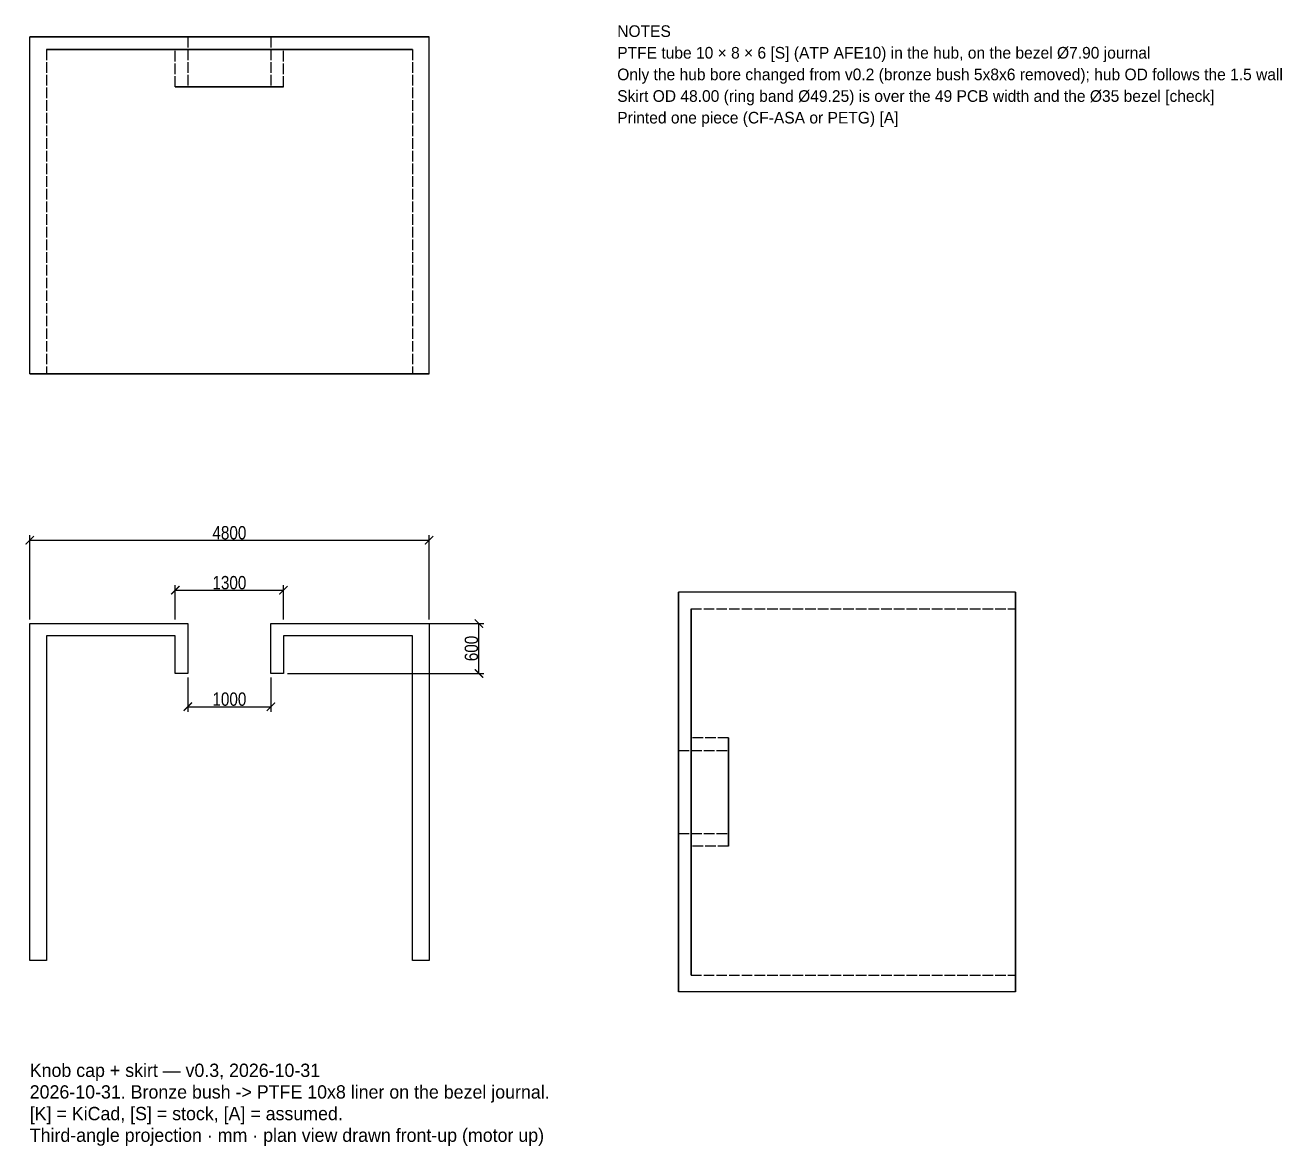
# Model space of a CAD drawing. Header units: millimetres. Extents: x -25 to 127, y -17 to 117.
import ezdxf

# ---------------------------------------------------------------- set-up
doc = ezdxf.new("R2010")
doc.units = ezdxf.units.MM
doc.linetypes.add('DASHED', pattern=[1.524, 1.27, -0.254])
for name, color, linetype in [('DIMS', 3, 'CONTINUOUS'), ('HIDDEN', 8, 'DASHED'), ('TEXT', 7, 'CONTINUOUS'), ('VISIBLE', 7, 'CONTINUOUS')]:
    doc.layers.add(name, color=color, linetype=linetype)
doc.styles.add('OpenSansCondensed-Light', font='OpenSansCondensed-Light.ttf')
doc.dimstyles.new('EZDXF', dxfattribs={"dimtxt": 0.25, "dimasz": 0.175, "dimexe": 0.375, "dimexo": 0.125, "dimgap": 0.1, "dimtad": 1, "dimlfac": 100, "dimzin": 12, "dimdsep": 46, "dimtxsty": 'OpenSansCondensed-Light', "dimblk": 'ARCHTICK', "dimcen": 2.5, "dimazin": 3, "dimtfac": 0.5, "dimtmove": 2, "dimatfit": 3})

# ---------------------------------------------------------------- blocks, each defined once
blk = doc.blocks.new('_ARCHTICK')
at = {"color": 0, "linetype": 'BYBLOCK', "const_width": 0.15}
blk.add_lwpolyline([(-0.5, -0.5), (0.5, 0.5)], dxfattribs=at)

msp = doc.modelspace()

# ---------------------------------------------------------------- linework, layer by layer
at = {"layer": 'HIDDEN'}
for points in [[(-24, 116), (-23.2381, 116), (-22.47619, 116), (-21.71429, 116), (-20.95238, 116), (-20.19048, 116), (-19.42857, 116), (-18.66667, 116), (-17.90476, 116), (-17.14286, 116), (-16.38095, 116), (-15.61905, 116), (-14.85714, 116), (-14.09524, 116), (-13.33333, 116), (-12.57143, 116), (-11.80952, 116), (-11.04762, 116), (-10.28571, 116), (-9.52381, 116), (-8.7619, 116), (-8, 116), (-7.2381, 116), (-6.47619, 116), (-5.71429, 116), (-4.95238, 116), (-4.19048, 116), (-3.42857, 116), (-2.66667, 116), (-1.90476, 116), (-1.14286, 116), (-0.38095, 116), (0.38095, 116), (1.14286, 116), (1.90476, 116), (2.66667, 116), (3.42857, 116), (4.19048, 116), (4.95238, 116), (5.71429, 116), (6.47619, 116), (7.2381, 116), (8, 116), (8.7619, 116), (9.52381, 116), (10.28571, 116), (11.04762, 116), (11.80952, 116), (12.57143, 116), (13.33333, 116), (14.09524, 116), (14.85714, 116), (15.61905, 116), (16.38095, 116), (17.14286, 116), (17.90476, 116), (18.66667, 116), (19.42857, 116), (20.19048, 116), (20.95238, 116), (21.71429, 116), (22.47619, 116), (23.2381, 116), (24, 116)], [(5, 116), (4.84127, 116), (4.68254, 116), (4.52381, 116), (4.36508, 116), (4.20635, 116), (4.04762, 116), (3.88889, 116), (3.73016, 116), (3.57143, 116), (3.4127, 116), (3.25397, 116), (3.09524, 116), (2.93651, 116), (2.77778, 116), (2.61905, 116), (2.46032, 116), (2.30159, 116), (2.14286, 116), (1.98413, 116), (1.8254, 116), (1.66667, 116), (1.50794, 116), (1.34921, 116), (1.19048, 116), (1.03175, 116), (0.87302, 116), (0.71429, 116), (0.55556, 116), (0.39683, 116), (0.2381, 116), (0.07937, 116), (-0.07937, 116), (-0.2381, 116), (-0.39683, 116), (-0.55556, 116), (-0.71429, 116), (-0.87302, 116), (-1.03175, 116), (-1.19048, 116), (-1.34921, 116), (-1.50794, 116), (-1.66667, 116), (-1.8254, 116), (-1.98413, 116), (-2.14286, 116), (-2.30159, 116), (-2.46032, 116), (-2.61905, 116), (-2.77778, 116), (-2.93651, 116), (-3.09524, 116), (-3.25397, 116), (-3.4127, 116), (-3.57143, 116), (-3.73016, 116), (-3.88889, 116), (-4.04762, 116), (-4.20635, 116), (-4.36508, 116), (-4.52381, 116), (-4.68254, 116), (-4.84127, 116), (-5, 116)], [(-5, 116), (-4.84127, 116), (-4.68254, 116), (-4.52381, 116), (-4.36508, 116), (-4.20635, 116), (-4.04762, 116), (-3.88889, 116), (-3.73016, 116), (-3.57143, 116), (-3.4127, 116), (-3.25397, 116), (-3.09524, 116), (-2.93651, 116), (-2.77778, 116), (-2.61905, 116), (-2.46032, 116), (-2.30159, 116), (-2.14286, 116), (-1.98413, 116), (-1.8254, 116), (-1.66667, 116), (-1.50794, 116), (-1.34921, 116), (-1.19048, 116), (-1.03175, 116), (-0.87302, 116), (-0.71429, 116), (-0.55556, 116), (-0.39683, 116), (-0.2381, 116), (-0.07937, 116), (0.07937, 116), (0.2381, 116), (0.39683, 116), (0.55556, 116), (0.71429, 116), (0.87302, 116), (1.03175, 116), (1.19048, 116), (1.34921, 116), (1.50794, 116), (1.66667, 116), (1.8254, 116), (1.98413, 116), (2.14286, 116), (2.30159, 116), (2.46032, 116), (2.61905, 116), (2.77778, 116), (2.93651, 116), (3.09524, 116), (3.25397, 116), (3.4127, 116), (3.57143, 116), (3.73016, 116), (3.88889, 116), (4.04762, 116), (4.20635, 116), (4.36508, 116), (4.52381, 116), (4.68254, 116), (4.84127, 116), (5, 116)], [(-5, 116), (-5, 110)], [(5, 116), (5, 110)], [(22, 114.5), (21.30159, 114.5), (20.60317, 114.5), (19.90476, 114.5), (19.20635, 114.5), (18.50794, 114.5), (17.80952, 114.5), (17.11111, 114.5), (16.4127, 114.5), (15.71429, 114.5), (15.01587, 114.5), (14.31746, 114.5), (13.61905, 114.5), (12.92063, 114.5), (12.22222, 114.5), (11.52381, 114.5), (10.8254, 114.5), (10.12698, 114.5), (9.42857, 114.5), (8.73016, 114.5), (8.03175, 114.5), (7.33333, 114.5), (6.63492, 114.5), (5.93651, 114.5), (5.2381, 114.5), (4.53968, 114.5), (3.84127, 114.5), (3.14286, 114.5), (2.44444, 114.5), (1.74603, 114.5), (1.04762, 114.5), (0.34921, 114.5), (-0.34921, 114.5), (-1.04762, 114.5), (-1.74603, 114.5), (-2.44444, 114.5), (-3.14286, 114.5), (-3.84127, 114.5), (-4.53968, 114.5), (-5.2381, 114.5), (-5.93651, 114.5), (-6.63492, 114.5), (-7.33333, 114.5), (-8.03175, 114.5), (-8.73016, 114.5), (-9.42857, 114.5), (-10.12698, 114.5), (-10.8254, 114.5), (-11.52381, 114.5), (-12.22222, 114.5), (-12.92063, 114.5), (-13.61905, 114.5), (-14.31746, 114.5), (-15.01587, 114.5), (-15.71429, 114.5), (-16.4127, 114.5), (-17.11111, 114.5), (-17.80952, 114.5), (-18.50794, 114.5), (-19.20635, 114.5), (-19.90476, 114.5), (-20.60317, 114.5), (-21.30159, 114.5), (-22, 114.5)], [(-22, 114.5), (-21.30159, 114.5), (-20.60317, 114.5), (-19.90476, 114.5), (-19.20635, 114.5), (-18.50794, 114.5), (-17.80952, 114.5), (-17.11111, 114.5), (-16.4127, 114.5), (-15.71429, 114.5), (-15.01587, 114.5), (-14.31746, 114.5), (-13.61905, 114.5), (-12.92063, 114.5), (-12.22222, 114.5), (-11.52381, 114.5), (-10.8254, 114.5), (-10.12698, 114.5), (-9.42857, 114.5), (-8.73016, 114.5), (-8.03175, 114.5), (-7.33333, 114.5), (-6.63492, 114.5), (-5.93651, 114.5), (-5.2381, 114.5), (-4.53968, 114.5), (-3.84127, 114.5), (-3.14286, 114.5), (-2.44444, 114.5), (-1.74603, 114.5), (-1.04762, 114.5), (-0.34921, 114.5), (0.34921, 114.5), (1.04762, 114.5), (1.74603, 114.5), (2.44444, 114.5), (3.14286, 114.5), (3.84127, 114.5), (4.53968, 114.5), (5.2381, 114.5), (5.93651, 114.5), (6.63492, 114.5), (7.33333, 114.5), (8.03175, 114.5), (8.73016, 114.5), (9.42857, 114.5), (10.12698, 114.5), (10.8254, 114.5), (11.52381, 114.5), (12.22222, 114.5), (12.92063, 114.5), (13.61905, 114.5), (14.31746, 114.5), (15.01587, 114.5), (15.71429, 114.5), (16.4127, 114.5), (17.11111, 114.5), (17.80952, 114.5), (18.50794, 114.5), (19.20635, 114.5), (19.90476, 114.5), (20.60317, 114.5), (21.30159, 114.5), (22, 114.5)], [(-22, 114.5), (-22, 75.5)], [(6.5, 114.5), (6.29365, 114.5), (6.0873, 114.5), (5.88095, 114.5), (5.6746, 114.5), (5.46825, 114.5), (5.2619, 114.5), (5.05556, 114.5), (4.84921, 114.5), (4.64286, 114.5), (4.43651, 114.5), (4.23016, 114.5), (4.02381, 114.5), (3.81746, 114.5), (3.61111, 114.5), (3.40476, 114.5), (3.19841, 114.5), (2.99206, 114.5), (2.78571, 114.5), (2.57937, 114.5), (2.37302, 114.5), (2.16667, 114.5), (1.96032, 114.5), (1.75397, 114.5), (1.54762, 114.5), (1.34127, 114.5), (1.13492, 114.5), (0.92857, 114.5), (0.72222, 114.5), (0.51587, 114.5), (0.30952, 114.5), (0.10317, 114.5), (-0.10317, 114.5), (-0.30952, 114.5), (-0.51587, 114.5), (-0.72222, 114.5), (-0.92857, 114.5), (-1.13492, 114.5), (-1.34127, 114.5), (-1.54762, 114.5), (-1.75397, 114.5), (-1.96032, 114.5), (-2.16667, 114.5), (-2.37302, 114.5), (-2.57937, 114.5), (-2.78571, 114.5), (-2.99206, 114.5), (-3.19841, 114.5), (-3.40476, 114.5), (-3.61111, 114.5), (-3.81746, 114.5), (-4.02381, 114.5), (-4.23016, 114.5), (-4.43651, 114.5), (-4.64286, 114.5), (-4.84921, 114.5), (-5.05556, 114.5), (-5.2619, 114.5), (-5.46825, 114.5), (-5.6746, 114.5), (-5.88095, 114.5), (-6.0873, 114.5), (-6.29365, 114.5), (-6.5, 114.5)], [(-6.5, 114.5), (-6.29365, 114.5), (-6.0873, 114.5), (-5.88095, 114.5), (-5.6746, 114.5), (-5.46825, 114.5), (-5.2619, 114.5), (-5.05556, 114.5), (-4.84921, 114.5), (-4.64286, 114.5), (-4.43651, 114.5), (-4.23016, 114.5), (-4.02381, 114.5), (-3.81746, 114.5), (-3.61111, 114.5), (-3.40476, 114.5), (-3.19841, 114.5), (-2.99206, 114.5), (-2.78571, 114.5), (-2.57937, 114.5), (-2.37302, 114.5), (-2.16667, 114.5), (-1.96032, 114.5), (-1.75397, 114.5), (-1.54762, 114.5), (-1.34127, 114.5), (-1.13492, 114.5), (-0.92857, 114.5), (-0.72222, 114.5), (-0.51587, 114.5), (-0.30952, 114.5), (-0.10317, 114.5), (0.10317, 114.5), (0.30952, 114.5), (0.51587, 114.5), (0.72222, 114.5), (0.92857, 114.5), (1.13492, 114.5), (1.34127, 114.5), (1.54762, 114.5), (1.75397, 114.5), (1.96032, 114.5), (2.16667, 114.5), (2.37302, 114.5), (2.57937, 114.5), (2.78571, 114.5), (2.99206, 114.5), (3.19841, 114.5), (3.40476, 114.5), (3.61111, 114.5), (3.81746, 114.5), (4.02381, 114.5), (4.23016, 114.5), (4.43651, 114.5), (4.64286, 114.5), (4.84921, 114.5), (5.05556, 114.5), (5.2619, 114.5), (5.46825, 114.5), (5.6746, 114.5), (5.88095, 114.5), (6.0873, 114.5), (6.29365, 114.5), (6.5, 114.5)], [(-6.5, 110), (-6.5, 114.5)], [(6.5, 110), (6.5, 114.5)], [(22, 114.5), (22, 75.5)], [(6.5, 110), (6.29365, 110), (6.0873, 110), (5.88095, 110), (5.6746, 110), (5.46825, 110), (5.2619, 110), (5.05556, 110), (4.84921, 110), (4.64286, 110), (4.43651, 110), (4.23016, 110), (4.02381, 110), (3.81746, 110), (3.61111, 110), (3.40476, 110), (3.19841, 110), (2.99206, 110), (2.78571, 110), (2.57937, 110), (2.37302, 110), (2.16667, 110), (1.96032, 110), (1.75397, 110), (1.54762, 110), (1.34127, 110), (1.13492, 110), (0.92857, 110), (0.72222, 110), (0.51587, 110), (0.30952, 110), (0.10317, 110), (-0.10317, 110), (-0.30952, 110), (-0.51587, 110), (-0.72222, 110), (-0.92857, 110), (-1.13492, 110), (-1.34127, 110), (-1.54762, 110), (-1.75397, 110), (-1.96032, 110), (-2.16667, 110), (-2.37302, 110), (-2.57937, 110), (-2.78571, 110), (-2.99206, 110), (-3.19841, 110), (-3.40476, 110), (-3.61111, 110), (-3.81746, 110), (-4.02381, 110), (-4.23016, 110), (-4.43651, 110), (-4.64286, 110), (-4.84921, 110), (-5.05556, 110), (-5.2619, 110), (-5.46825, 110), (-5.6746, 110), (-5.88095, 110), (-6.0873, 110), (-6.29365, 110), (-6.5, 110)], [(-6.5, 110), (-6.29365, 110), (-6.0873, 110), (-5.88095, 110), (-5.6746, 110), (-5.46825, 110), (-5.2619, 110), (-5.05556, 110), (-4.84921, 110), (-4.64286, 110), (-4.43651, 110), (-4.23016, 110), (-4.02381, 110), (-3.81746, 110), (-3.61111, 110), (-3.40476, 110), (-3.19841, 110), (-2.99206, 110), (-2.78571, 110), (-2.57937, 110), (-2.37302, 110), (-2.16667, 110), (-1.96032, 110), (-1.75397, 110), (-1.54762, 110), (-1.34127, 110), (-1.13492, 110), (-0.92857, 110), (-0.72222, 110), (-0.51587, 110), (-0.30952, 110), (-0.10317, 110), (0.10317, 110), (0.30952, 110), (0.51587, 110), (0.72222, 110), (0.92857, 110), (1.13492, 110), (1.34127, 110), (1.54762, 110), (1.75397, 110), (1.96032, 110), (2.16667, 110), (2.37302, 110), (2.57937, 110), (2.78571, 110), (2.99206, 110), (3.19841, 110), (3.40476, 110), (3.61111, 110), (3.81746, 110), (4.02381, 110), (4.23016, 110), (4.43651, 110), (4.64286, 110), (4.84921, 110), (5.05556, 110), (5.2619, 110), (5.46825, 110), (5.6746, 110), (5.88095, 110), (6.0873, 110), (6.29365, 110), (6.5, 110)], [(5, 110), (4.84127, 110), (4.68254, 110), (4.52381, 110), (4.36508, 110), (4.20635, 110), (4.04762, 110), (3.88889, 110), (3.73016, 110), (3.57143, 110), (3.4127, 110), (3.25397, 110), (3.09524, 110), (2.93651, 110), (2.77778, 110), (2.61905, 110), (2.46032, 110), (2.30159, 110), (2.14286, 110), (1.98413, 110), (1.8254, 110), (1.66667, 110), (1.50794, 110), (1.34921, 110), (1.19048, 110), (1.03175, 110), (0.87302, 110), (0.71429, 110), (0.55556, 110), (0.39683, 110), (0.2381, 110), (0.07937, 110), (-0.07937, 110), (-0.2381, 110), (-0.39683, 110), (-0.55556, 110), (-0.71429, 110), (-0.87302, 110), (-1.03175, 110), (-1.19048, 110), (-1.34921, 110), (-1.50794, 110), (-1.66667, 110), (-1.8254, 110), (-1.98413, 110), (-2.14286, 110), (-2.30159, 110), (-2.46032, 110), (-2.61905, 110), (-2.77778, 110), (-2.93651, 110), (-3.09524, 110), (-3.25397, 110), (-3.4127, 110), (-3.57143, 110), (-3.73016, 110), (-3.88889, 110), (-4.04762, 110), (-4.20635, 110), (-4.36508, 110), (-4.52381, 110), (-4.68254, 110), (-4.84127, 110), (-5, 110)], [(-5, 110), (-4.84127, 110), (-4.68254, 110), (-4.52381, 110), (-4.36508, 110), (-4.20635, 110), (-4.04762, 110), (-3.88889, 110), (-3.73016, 110), (-3.57143, 110), (-3.4127, 110), (-3.25397, 110), (-3.09524, 110), (-2.93651, 110), (-2.77778, 110), (-2.61905, 110), (-2.46032, 110), (-2.30159, 110), (-2.14286, 110), (-1.98413, 110), (-1.8254, 110), (-1.66667, 110), (-1.50794, 110), (-1.34921, 110), (-1.19048, 110), (-1.03175, 110), (-0.87302, 110), (-0.71429, 110), (-0.55556, 110), (-0.39683, 110), (-0.2381, 110), (-0.07937, 110), (0.07937, 110), (0.2381, 110), (0.39683, 110), (0.55556, 110), (0.71429, 110), (0.87302, 110), (1.03175, 110), (1.19048, 110), (1.34921, 110), (1.50794, 110), (1.66667, 110), (1.8254, 110), (1.98413, 110), (2.14286, 110), (2.30159, 110), (2.46032, 110), (2.61905, 110), (2.77778, 110), (2.93651, 110), (3.09524, 110), (3.25397, 110), (3.4127, 110), (3.57143, 110), (3.73016, 110), (3.88889, 110), (4.04762, 110), (4.20635, 110), (4.36508, 110), (4.52381, 110), (4.68254, 110), (4.84127, 110), (5, 110)], [(-24, 75.5), (-23.2381, 75.5), (-22.47619, 75.5), (-21.71429, 75.5), (-20.95238, 75.5), (-20.19048, 75.5), (-19.42857, 75.5), (-18.66667, 75.5), (-17.90476, 75.5), (-17.14286, 75.5), (-16.38095, 75.5), (-15.61905, 75.5), (-14.85714, 75.5), (-14.09524, 75.5), (-13.33333, 75.5), (-12.57143, 75.5), (-11.80952, 75.5), (-11.04762, 75.5), (-10.28571, 75.5), (-9.52381, 75.5), (-8.7619, 75.5), (-8, 75.5), (-7.2381, 75.5), (-6.47619, 75.5), (-5.71429, 75.5), (-4.95238, 75.5), (-4.19048, 75.5), (-3.42857, 75.5), (-2.66667, 75.5), (-1.90476, 75.5), (-1.14286, 75.5), (-0.38095, 75.5), (0.38095, 75.5), (1.14286, 75.5), (1.90476, 75.5), (2.66667, 75.5), (3.42857, 75.5), (4.19048, 75.5), (4.95238, 75.5), (5.71429, 75.5), (6.47619, 75.5), (7.2381, 75.5), (8, 75.5), (8.7619, 75.5), (9.52381, 75.5), (10.28571, 75.5), (11.04762, 75.5), (11.80952, 75.5), (12.57143, 75.5), (13.33333, 75.5), (14.09524, 75.5), (14.85714, 75.5), (15.61905, 75.5), (16.38095, 75.5), (17.14286, 75.5), (17.90476, 75.5), (18.66667, 75.5), (19.42857, 75.5), (20.19048, 75.5), (20.95238, 75.5), (21.71429, 75.5), (22.47619, 75.5), (23.2381, 75.5), (24, 75.5)], [(22, 75.5), (21.30159, 75.5), (20.60317, 75.5), (19.90476, 75.5), (19.20635, 75.5), (18.50794, 75.5), (17.80952, 75.5), (17.11111, 75.5), (16.4127, 75.5), (15.71429, 75.5), (15.01587, 75.5), (14.31746, 75.5), (13.61905, 75.5), (12.92063, 75.5), (12.22222, 75.5), (11.52381, 75.5), (10.8254, 75.5), (10.12698, 75.5), (9.42857, 75.5), (8.73016, 75.5), (8.03175, 75.5), (7.33333, 75.5), (6.63492, 75.5), (5.93651, 75.5), (5.2381, 75.5), (4.53968, 75.5), (3.84127, 75.5), (3.14286, 75.5), (2.44444, 75.5), (1.74603, 75.5), (1.04762, 75.5), (0.34921, 75.5), (-0.34921, 75.5), (-1.04762, 75.5), (-1.74603, 75.5), (-2.44444, 75.5), (-3.14286, 75.5), (-3.84127, 75.5), (-4.53968, 75.5), (-5.2381, 75.5), (-5.93651, 75.5), (-6.63492, 75.5), (-7.33333, 75.5), (-8.03175, 75.5), (-8.73016, 75.5), (-9.42857, 75.5), (-10.12698, 75.5), (-10.8254, 75.5), (-11.52381, 75.5), (-12.22222, 75.5), (-12.92063, 75.5), (-13.61905, 75.5), (-14.31746, 75.5), (-15.01587, 75.5), (-15.71429, 75.5), (-16.4127, 75.5), (-17.11111, 75.5), (-17.80952, 75.5), (-18.50794, 75.5), (-19.20635, 75.5), (-19.90476, 75.5), (-20.60317, 75.5), (-21.30159, 75.5), (-22, 75.5)], [(-22, 75.5), (-21.30159, 75.5), (-20.60317, 75.5), (-19.90476, 75.5), (-19.20635, 75.5), (-18.50794, 75.5), (-17.80952, 75.5), (-17.11111, 75.5), (-16.4127, 75.5), (-15.71429, 75.5), (-15.01587, 75.5), (-14.31746, 75.5), (-13.61905, 75.5), (-12.92063, 75.5), (-12.22222, 75.5), (-11.52381, 75.5), (-10.8254, 75.5), (-10.12698, 75.5), (-9.42857, 75.5), (-8.73016, 75.5), (-8.03175, 75.5), (-7.33333, 75.5), (-6.63492, 75.5), (-5.93651, 75.5), (-5.2381, 75.5), (-4.53968, 75.5), (-3.84127, 75.5), (-3.14286, 75.5), (-2.44444, 75.5), (-1.74603, 75.5), (-1.04762, 75.5), (-0.34921, 75.5), (0.34921, 75.5), (1.04762, 75.5), (1.74603, 75.5), (2.44444, 75.5), (3.14286, 75.5), (3.84127, 75.5), (4.53968, 75.5), (5.2381, 75.5), (5.93651, 75.5), (6.63492, 75.5), (7.33333, 75.5), (8.03175, 75.5), (8.73016, 75.5), (9.42857, 75.5), (10.12698, 75.5), (10.8254, 75.5), (11.52381, 75.5), (12.22222, 75.5), (12.92063, 75.5), (13.61905, 75.5), (14.31746, 75.5), (15.01587, 75.5), (15.71429, 75.5), (16.4127, 75.5), (17.11111, 75.5), (17.80952, 75.5), (18.50794, 75.5), (19.20635, 75.5), (19.90476, 75.5), (20.60317, 75.5), (21.30159, 75.5), (22, 75.5)], [(54, 49.25), (54, 48.4881), (54, 47.72619), (54, 46.96429), (54, 46.20238), (54, 45.44048), (54, 44.67857), (54, 43.91667), (54, 43.15476), (54, 42.39286), (54, 41.63095), (54, 40.86905), (54, 40.10714), (54, 39.34524), (54, 38.58333), (54, 37.82143), (54, 37.05952), (54, 36.29762), (54, 35.53571), (54, 34.77381), (54, 34.0119), (54, 33.25), (54, 32.4881), (54, 31.72619), (54, 30.96429), (54, 30.20238), (54, 29.44048), (54, 28.67857), (54, 27.91667), (54, 27.15476), (54, 26.39286), (54, 25.63095), (54, 24.86905), (54, 24.10714), (54, 23.34524), (54, 22.58333), (54, 21.82143), (54, 21.05952), (54, 20.29762), (54, 19.53571), (54, 18.77381), (54, 18.0119), (54, 17.25), (54, 16.4881), (54, 15.72619), (54, 14.96429), (54, 14.20238), (54, 13.44048), (54, 12.67857), (54, 11.91667), (54, 11.15476), (54, 10.39286), (54, 9.63095), (54, 8.86905), (54, 8.10714), (54, 7.34524), (54, 6.58333), (54, 5.82143), (54, 5.05952), (54, 4.29762), (54, 3.53571), (54, 2.77381), (54, 2.0119), (54, 1.25)], [(94.5, 49.25), (94.5, 48.4881), (94.5, 47.72619), (94.5, 46.96429), (94.5, 46.20238), (94.5, 45.44048), (94.5, 44.67857), (94.5, 43.91667), (94.5, 43.15476), (94.5, 42.39286), (94.5, 41.63095), (94.5, 40.86905), (94.5, 40.10714), (94.5, 39.34524), (94.5, 38.58333), (94.5, 37.82143), (94.5, 37.05952), (94.5, 36.29762), (94.5, 35.53571), (94.5, 34.77381), (94.5, 34.0119), (94.5, 33.25), (94.5, 32.4881), (94.5, 31.72619), (94.5, 30.96429), (94.5, 30.20238), (94.5, 29.44048), (94.5, 28.67857), (94.5, 27.91667), (94.5, 27.15476), (94.5, 26.39286), (94.5, 25.63095), (94.5, 24.86905), (94.5, 24.10714), (94.5, 23.34524), (94.5, 22.58333), (94.5, 21.82143), (94.5, 21.05952), (94.5, 20.29762), (94.5, 19.53571), (94.5, 18.77381), (94.5, 18.0119), (94.5, 17.25), (94.5, 16.4881), (94.5, 15.72619), (94.5, 14.96429), (94.5, 14.20238), (94.5, 13.44048), (94.5, 12.67857), (94.5, 11.91667), (94.5, 11.15476), (94.5, 10.39286), (94.5, 9.63095), (94.5, 8.86905), (94.5, 8.10714), (94.5, 7.34524), (94.5, 6.58333), (94.5, 5.82143), (94.5, 5.05952), (94.5, 4.29762), (94.5, 3.53571), (94.5, 2.77381), (94.5, 2.0119), (94.5, 1.25)], [(55.5, 25.25), (55.5, 25.59921), (55.5, 25.94841), (55.5, 26.29762), (55.5, 26.64683), (55.5, 26.99603), (55.5, 27.34524), (55.5, 27.69444), (55.5, 28.04365), (55.5, 28.39286), (55.5, 28.74206), (55.5, 29.09127), (55.5, 29.44048), (55.5, 29.78968), (55.5, 30.13889), (55.5, 30.4881), (55.5, 30.8373), (55.5, 31.18651), (55.5, 31.53571), (55.5, 31.88492), (55.5, 32.23413), (55.5, 32.58333), (55.5, 32.93254), (55.5, 33.28175), (55.5, 33.63095), (55.5, 33.98016), (55.5, 34.32937), (55.5, 34.67857), (55.5, 35.02778), (55.5, 35.37698), (55.5, 35.72619), (55.5, 36.0754), (55.5, 36.4246), (55.5, 36.77381), (55.5, 37.12302), (55.5, 37.47222), (55.5, 37.82143), (55.5, 38.17063), (55.5, 38.51984), (55.5, 38.86905), (55.5, 39.21825), (55.5, 39.56746), (55.5, 39.91667), (55.5, 40.26587), (55.5, 40.61508), (55.5, 40.96429), (55.5, 41.31349), (55.5, 41.6627), (55.5, 42.0119), (55.5, 42.36111), (55.5, 42.71032), (55.5, 43.05952), (55.5, 43.40873), (55.5, 43.75794), (55.5, 44.10714), (55.5, 44.45635), (55.5, 44.80556), (55.5, 45.15476), (55.5, 45.50397), (55.5, 45.85317), (55.5, 46.20238), (55.5, 46.55159), (55.5, 46.90079), (55.5, 47.25)], [(55.5, 47.25), (55.5, 46.55159), (55.5, 45.85317), (55.5, 45.15476), (55.5, 44.45635), (55.5, 43.75794), (55.5, 43.05952), (55.5, 42.36111), (55.5, 41.6627), (55.5, 40.96429), (55.5, 40.26587), (55.5, 39.56746), (55.5, 38.86905), (55.5, 38.17063), (55.5, 37.47222), (55.5, 36.77381), (55.5, 36.0754), (55.5, 35.37698), (55.5, 34.67857), (55.5, 33.98016), (55.5, 33.28175), (55.5, 32.58333), (55.5, 31.88492), (55.5, 31.18651), (55.5, 30.4881), (55.5, 29.78968), (55.5, 29.09127), (55.5, 28.39286), (55.5, 27.69444), (55.5, 26.99603), (55.5, 26.29762), (55.5, 25.59921), (55.5, 24.90079), (55.5, 24.20238), (55.5, 23.50397), (55.5, 22.80556), (55.5, 22.10714), (55.5, 21.40873), (55.5, 20.71032), (55.5, 20.0119), (55.5, 19.31349), (55.5, 18.61508), (55.5, 17.91667), (55.5, 17.21825), (55.5, 16.51984), (55.5, 15.82143), (55.5, 15.12302), (55.5, 14.4246), (55.5, 13.72619), (55.5, 13.02778), (55.5, 12.32937), (55.5, 11.63095), (55.5, 10.93254), (55.5, 10.23413), (55.5, 9.53571), (55.5, 8.8373), (55.5, 8.13889), (55.5, 7.44048), (55.5, 6.74206), (55.5, 6.04365), (55.5, 5.34524), (55.5, 4.64683), (55.5, 3.94841), (55.5, 3.25)], [(55.5, 47.25), (94.5, 47.25)], [(94.5, 25.25), (94.5, 25.59921), (94.5, 25.94841), (94.5, 26.29762), (94.5, 26.64683), (94.5, 26.99603), (94.5, 27.34524), (94.5, 27.69444), (94.5, 28.04365), (94.5, 28.39286), (94.5, 28.74206), (94.5, 29.09127), (94.5, 29.44048), (94.5, 29.78968), (94.5, 30.13889), (94.5, 30.4881), (94.5, 30.8373), (94.5, 31.18651), (94.5, 31.53571), (94.5, 31.88492), (94.5, 32.23413), (94.5, 32.58333), (94.5, 32.93254), (94.5, 33.28175), (94.5, 33.63095), (94.5, 33.98016), (94.5, 34.32937), (94.5, 34.67857), (94.5, 35.02778), (94.5, 35.37698), (94.5, 35.72619), (94.5, 36.0754), (94.5, 36.4246), (94.5, 36.77381), (94.5, 37.12302), (94.5, 37.47222), (94.5, 37.82143), (94.5, 38.17063), (94.5, 38.51984), (94.5, 38.86905), (94.5, 39.21825), (94.5, 39.56746), (94.5, 39.91667), (94.5, 40.26587), (94.5, 40.61508), (94.5, 40.96429), (94.5, 41.31349), (94.5, 41.6627), (94.5, 42.0119), (94.5, 42.36111), (94.5, 42.71032), (94.5, 43.05952), (94.5, 43.40873), (94.5, 43.75794), (94.5, 44.10714), (94.5, 44.45635), (94.5, 44.80556), (94.5, 45.15476), (94.5, 45.50397), (94.5, 45.85317), (94.5, 46.20238), (94.5, 46.55159), (94.5, 46.90079), (94.5, 47.25)], [(94.5, 47.25), (94.5, 46.55159), (94.5, 45.85317), (94.5, 45.15476), (94.5, 44.45635), (94.5, 43.75794), (94.5, 43.05952), (94.5, 42.36111), (94.5, 41.6627), (94.5, 40.96429), (94.5, 40.26587), (94.5, 39.56746), (94.5, 38.86905), (94.5, 38.17063), (94.5, 37.47222), (94.5, 36.77381), (94.5, 36.0754), (94.5, 35.37698), (94.5, 34.67857), (94.5, 33.98016), (94.5, 33.28175), (94.5, 32.58333), (94.5, 31.88492), (94.5, 31.18651), (94.5, 30.4881), (94.5, 29.78968), (94.5, 29.09127), (94.5, 28.39286), (94.5, 27.69444), (94.5, 26.99603), (94.5, 26.29762), (94.5, 25.59921), (94.5, 24.90079), (94.5, 24.20238), (94.5, 23.50397), (94.5, 22.80556), (94.5, 22.10714), (94.5, 21.40873), (94.5, 20.71032), (94.5, 20.0119), (94.5, 19.31349), (94.5, 18.61508), (94.5, 17.91667), (94.5, 17.21825), (94.5, 16.51984), (94.5, 15.82143), (94.5, 15.12302), (94.5, 14.4246), (94.5, 13.72619), (94.5, 13.02778), (94.5, 12.32937), (94.5, 11.63095), (94.5, 10.93254), (94.5, 10.23413), (94.5, 9.53571), (94.5, 8.8373), (94.5, 8.13889), (94.5, 7.44048), (94.5, 6.74206), (94.5, 6.04365), (94.5, 5.34524), (94.5, 4.64683), (94.5, 3.94841), (94.5, 3.25)], [(55.5, 25.25), (55.5, 25.35317), (55.5, 25.45635), (55.5, 25.55952), (55.5, 25.6627), (55.5, 25.76587), (55.5, 25.86905), (55.5, 25.97222), (55.5, 26.0754), (55.5, 26.17857), (55.5, 26.28175), (55.5, 26.38492), (55.5, 26.4881), (55.5, 26.59127), (55.5, 26.69444), (55.5, 26.79762), (55.5, 26.90079), (55.5, 27.00397), (55.5, 27.10714), (55.5, 27.21032), (55.5, 27.31349), (55.5, 27.41667), (55.5, 27.51984), (55.5, 27.62302), (55.5, 27.72619), (55.5, 27.82937), (55.5, 27.93254), (55.5, 28.03571), (55.5, 28.13889), (55.5, 28.24206), (55.5, 28.34524), (55.5, 28.44841), (55.5, 28.55159), (55.5, 28.65476), (55.5, 28.75794), (55.5, 28.86111), (55.5, 28.96429), (55.5, 29.06746), (55.5, 29.17063), (55.5, 29.27381), (55.5, 29.37698), (55.5, 29.48016), (55.5, 29.58333), (55.5, 29.68651), (55.5, 29.78968), (55.5, 29.89286), (55.5, 29.99603), (55.5, 30.09921), (55.5, 30.20238), (55.5, 30.30556), (55.5, 30.40873), (55.5, 30.5119), (55.5, 30.61508), (55.5, 30.71825), (55.5, 30.82143), (55.5, 30.9246), (55.5, 31.02778), (55.5, 31.13095), (55.5, 31.23413), (55.5, 31.3373), (55.5, 31.44048), (55.5, 31.54365), (55.5, 31.64683), (55.5, 31.75)], [(55.5, 31.75), (55.5, 31.54365), (55.5, 31.3373), (55.5, 31.13095), (55.5, 30.9246), (55.5, 30.71825), (55.5, 30.5119), (55.5, 30.30556), (55.5, 30.09921), (55.5, 29.89286), (55.5, 29.68651), (55.5, 29.48016), (55.5, 29.27381), (55.5, 29.06746), (55.5, 28.86111), (55.5, 28.65476), (55.5, 28.44841), (55.5, 28.24206), (55.5, 28.03571), (55.5, 27.82937), (55.5, 27.62302), (55.5, 27.41667), (55.5, 27.21032), (55.5, 27.00397), (55.5, 26.79762), (55.5, 26.59127), (55.5, 26.38492), (55.5, 26.17857), (55.5, 25.97222), (55.5, 25.76587), (55.5, 25.55952), (55.5, 25.35317), (55.5, 25.14683), (55.5, 24.94048), (55.5, 24.73413), (55.5, 24.52778), (55.5, 24.32143), (55.5, 24.11508), (55.5, 23.90873), (55.5, 23.70238), (55.5, 23.49603), (55.5, 23.28968), (55.5, 23.08333), (55.5, 22.87698), (55.5, 22.67063), (55.5, 22.46429), (55.5, 22.25794), (55.5, 22.05159), (55.5, 21.84524), (55.5, 21.63889), (55.5, 21.43254), (55.5, 21.22619), (55.5, 21.01984), (55.5, 20.81349), (55.5, 20.60714), (55.5, 20.40079), (55.5, 20.19444), (55.5, 19.9881), (55.5, 19.78175), (55.5, 19.5754), (55.5, 19.36905), (55.5, 19.1627), (55.5, 18.95635), (55.5, 18.75)], [(60, 31.75), (55.5, 31.75)], [(60, 25.25), (60, 25.35317), (60, 25.45635), (60, 25.55952), (60, 25.6627), (60, 25.76587), (60, 25.86905), (60, 25.97222), (60, 26.0754), (60, 26.17857), (60, 26.28175), (60, 26.38492), (60, 26.4881), (60, 26.59127), (60, 26.69444), (60, 26.79762), (60, 26.90079), (60, 27.00397), (60, 27.10714), (60, 27.21032), (60, 27.31349), (60, 27.41667), (60, 27.51984), (60, 27.62302), (60, 27.72619), (60, 27.82937), (60, 27.93254), (60, 28.03571), (60, 28.13889), (60, 28.24206), (60, 28.34524), (60, 28.44841), (60, 28.55159), (60, 28.65476), (60, 28.75794), (60, 28.86111), (60, 28.96429), (60, 29.06746), (60, 29.17063), (60, 29.27381), (60, 29.37698), (60, 29.48016), (60, 29.58333), (60, 29.68651), (60, 29.78968), (60, 29.89286), (60, 29.99603), (60, 30.09921), (60, 30.20238), (60, 30.30556), (60, 30.40873), (60, 30.5119), (60, 30.61508), (60, 30.71825), (60, 30.82143), (60, 30.9246), (60, 31.02778), (60, 31.13095), (60, 31.23413), (60, 31.3373), (60, 31.44048), (60, 31.54365), (60, 31.64683), (60, 31.75)], [(60, 31.75), (60, 31.54365), (60, 31.3373), (60, 31.13095), (60, 30.9246), (60, 30.71825), (60, 30.5119), (60, 30.30556), (60, 30.09921), (60, 29.89286), (60, 29.68651), (60, 29.48016), (60, 29.27381), (60, 29.06746), (60, 28.86111), (60, 28.65476), (60, 28.44841), (60, 28.24206), (60, 28.03571), (60, 27.82937), (60, 27.62302), (60, 27.41667), (60, 27.21032), (60, 27.00397), (60, 26.79762), (60, 26.59127), (60, 26.38492), (60, 26.17857), (60, 25.97222), (60, 25.76587), (60, 25.55952), (60, 25.35317), (60, 25.14683), (60, 24.94048), (60, 24.73413), (60, 24.52778), (60, 24.32143), (60, 24.11508), (60, 23.90873), (60, 23.70238), (60, 23.49603), (60, 23.28968), (60, 23.08333), (60, 22.87698), (60, 22.67063), (60, 22.46429), (60, 22.25794), (60, 22.05159), (60, 21.84524), (60, 21.63889), (60, 21.43254), (60, 21.22619), (60, 21.01984), (60, 20.81349), (60, 20.60714), (60, 20.40079), (60, 20.19444), (60, 19.9881), (60, 19.78175), (60, 19.5754), (60, 19.36905), (60, 19.1627), (60, 18.95635), (60, 18.75)], [(54, 25.25), (54, 25.32937), (54, 25.40873), (54, 25.4881), (54, 25.56746), (54, 25.64683), (54, 25.72619), (54, 25.80556), (54, 25.88492), (54, 25.96429), (54, 26.04365), (54, 26.12302), (54, 26.20238), (54, 26.28175), (54, 26.36111), (54, 26.44048), (54, 26.51984), (54, 26.59921), (54, 26.67857), (54, 26.75794), (54, 26.8373), (54, 26.91667), (54, 26.99603), (54, 27.0754), (54, 27.15476), (54, 27.23413), (54, 27.31349), (54, 27.39286), (54, 27.47222), (54, 27.55159), (54, 27.63095), (54, 27.71032), (54, 27.78968), (54, 27.86905), (54, 27.94841), (54, 28.02778), (54, 28.10714), (54, 28.18651), (54, 28.26587), (54, 28.34524), (54, 28.4246), (54, 28.50397), (54, 28.58333), (54, 28.6627), (54, 28.74206), (54, 28.82143), (54, 28.90079), (54, 28.98016), (54, 29.05952), (54, 29.13889), (54, 29.21825), (54, 29.29762), (54, 29.37698), (54, 29.45635), (54, 29.53571), (54, 29.61508), (54, 29.69444), (54, 29.77381), (54, 29.85317), (54, 29.93254), (54, 30.0119), (54, 30.09127), (54, 30.17063), (54, 30.25)], [(54, 30.25), (54, 30.09127), (54, 29.93254), (54, 29.77381), (54, 29.61508), (54, 29.45635), (54, 29.29762), (54, 29.13889), (54, 28.98016), (54, 28.82143), (54, 28.6627), (54, 28.50397), (54, 28.34524), (54, 28.18651), (54, 28.02778), (54, 27.86905), (54, 27.71032), (54, 27.55159), (54, 27.39286), (54, 27.23413), (54, 27.0754), (54, 26.91667), (54, 26.75794), (54, 26.59921), (54, 26.44048), (54, 26.28175), (54, 26.12302), (54, 25.96429), (54, 25.80556), (54, 25.64683), (54, 25.4881), (54, 25.32937), (54, 25.17063), (54, 25.0119), (54, 24.85317), (54, 24.69444), (54, 24.53571), (54, 24.37698), (54, 24.21825), (54, 24.05952), (54, 23.90079), (54, 23.74206), (54, 23.58333), (54, 23.4246), (54, 23.26587), (54, 23.10714), (54, 22.94841), (54, 22.78968), (54, 22.63095), (54, 22.47222), (54, 22.31349), (54, 22.15476), (54, 21.99603), (54, 21.8373), (54, 21.67857), (54, 21.51984), (54, 21.36111), (54, 21.20238), (54, 21.04365), (54, 20.88492), (54, 20.72619), (54, 20.56746), (54, 20.40873), (54, 20.25)], [(54, 30.25), (60, 30.25)], [(60, 25.25), (60, 25.32937), (60, 25.40873), (60, 25.4881), (60, 25.56746), (60, 25.64683), (60, 25.72619), (60, 25.80556), (60, 25.88492), (60, 25.96429), (60, 26.04365), (60, 26.12302), (60, 26.20238), (60, 26.28175), (60, 26.36111), (60, 26.44048), (60, 26.51984), (60, 26.59921), (60, 26.67857), (60, 26.75794), (60, 26.8373), (60, 26.91667), (60, 26.99603), (60, 27.0754), (60, 27.15476), (60, 27.23413), (60, 27.31349), (60, 27.39286), (60, 27.47222), (60, 27.55159), (60, 27.63095), (60, 27.71032), (60, 27.78968), (60, 27.86905), (60, 27.94841), (60, 28.02778), (60, 28.10714), (60, 28.18651), (60, 28.26587), (60, 28.34524), (60, 28.4246), (60, 28.50397), (60, 28.58333), (60, 28.6627), (60, 28.74206), (60, 28.82143), (60, 28.90079), (60, 28.98016), (60, 29.05952), (60, 29.13889), (60, 29.21825), (60, 29.29762), (60, 29.37698), (60, 29.45635), (60, 29.53571), (60, 29.61508), (60, 29.69444), (60, 29.77381), (60, 29.85317), (60, 29.93254), (60, 30.0119), (60, 30.09127), (60, 30.17063), (60, 30.25)], [(60, 30.25), (60, 30.09127), (60, 29.93254), (60, 29.77381), (60, 29.61508), (60, 29.45635), (60, 29.29762), (60, 29.13889), (60, 28.98016), (60, 28.82143), (60, 28.6627), (60, 28.50397), (60, 28.34524), (60, 28.18651), (60, 28.02778), (60, 27.86905), (60, 27.71032), (60, 27.55159), (60, 27.39286), (60, 27.23413), (60, 27.0754), (60, 26.91667), (60, 26.75794), (60, 26.59921), (60, 26.44048), (60, 26.28175), (60, 26.12302), (60, 25.96429), (60, 25.80556), (60, 25.64683), (60, 25.4881), (60, 25.32937), (60, 25.17063), (60, 25.0119), (60, 24.85317), (60, 24.69444), (60, 24.53571), (60, 24.37698), (60, 24.21825), (60, 24.05952), (60, 23.90079), (60, 23.74206), (60, 23.58333), (60, 23.4246), (60, 23.26587), (60, 23.10714), (60, 22.94841), (60, 22.78968), (60, 22.63095), (60, 22.47222), (60, 22.31349), (60, 22.15476), (60, 21.99603), (60, 21.8373), (60, 21.67857), (60, 21.51984), (60, 21.36111), (60, 21.20238), (60, 21.04365), (60, 20.88492), (60, 20.72619), (60, 20.56746), (60, 20.40873), (60, 20.25)], [(54, 20.25), (54, 20.32937), (54, 20.40873), (54, 20.4881), (54, 20.56746), (54, 20.64683), (54, 20.72619), (54, 20.80556), (54, 20.88492), (54, 20.96429), (54, 21.04365), (54, 21.12302), (54, 21.20238), (54, 21.28175), (54, 21.36111), (54, 21.44048), (54, 21.51984), (54, 21.59921), (54, 21.67857), (54, 21.75794), (54, 21.8373), (54, 21.91667), (54, 21.99603), (54, 22.0754), (54, 22.15476), (54, 22.23413), (54, 22.31349), (54, 22.39286), (54, 22.47222), (54, 22.55159), (54, 22.63095), (54, 22.71032), (54, 22.78968), (54, 22.86905), (54, 22.94841), (54, 23.02778), (54, 23.10714), (54, 23.18651), (54, 23.26587), (54, 23.34524), (54, 23.4246), (54, 23.50397), (54, 23.58333), (54, 23.6627), (54, 23.74206), (54, 23.82143), (54, 23.90079), (54, 23.98016), (54, 24.05952), (54, 24.13889), (54, 24.21825), (54, 24.29762), (54, 24.37698), (54, 24.45635), (54, 24.53571), (54, 24.61508), (54, 24.69444), (54, 24.77381), (54, 24.85317), (54, 24.93254), (54, 25.0119), (54, 25.09127), (54, 25.17063), (54, 25.25)], [(55.5, 18.75), (55.5, 18.85317), (55.5, 18.95635), (55.5, 19.05952), (55.5, 19.1627), (55.5, 19.26587), (55.5, 19.36905), (55.5, 19.47222), (55.5, 19.5754), (55.5, 19.67857), (55.5, 19.78175), (55.5, 19.88492), (55.5, 19.9881), (55.5, 20.09127), (55.5, 20.19444), (55.5, 20.29762), (55.5, 20.40079), (55.5, 20.50397), (55.5, 20.60714), (55.5, 20.71032), (55.5, 20.81349), (55.5, 20.91667), (55.5, 21.01984), (55.5, 21.12302), (55.5, 21.22619), (55.5, 21.32937), (55.5, 21.43254), (55.5, 21.53571), (55.5, 21.63889), (55.5, 21.74206), (55.5, 21.84524), (55.5, 21.94841), (55.5, 22.05159), (55.5, 22.15476), (55.5, 22.25794), (55.5, 22.36111), (55.5, 22.46429), (55.5, 22.56746), (55.5, 22.67063), (55.5, 22.77381), (55.5, 22.87698), (55.5, 22.98016), (55.5, 23.08333), (55.5, 23.18651), (55.5, 23.28968), (55.5, 23.39286), (55.5, 23.49603), (55.5, 23.59921), (55.5, 23.70238), (55.5, 23.80556), (55.5, 23.90873), (55.5, 24.0119), (55.5, 24.11508), (55.5, 24.21825), (55.5, 24.32143), (55.5, 24.4246), (55.5, 24.52778), (55.5, 24.63095), (55.5, 24.73413), (55.5, 24.8373), (55.5, 24.94048), (55.5, 25.04365), (55.5, 25.14683), (55.5, 25.25)], [(55.5, 3.25), (55.5, 3.59921), (55.5, 3.94841), (55.5, 4.29762), (55.5, 4.64683), (55.5, 4.99603), (55.5, 5.34524), (55.5, 5.69444), (55.5, 6.04365), (55.5, 6.39286), (55.5, 6.74206), (55.5, 7.09127), (55.5, 7.44048), (55.5, 7.78968), (55.5, 8.13889), (55.5, 8.4881), (55.5, 8.8373), (55.5, 9.18651), (55.5, 9.53571), (55.5, 9.88492), (55.5, 10.23413), (55.5, 10.58333), (55.5, 10.93254), (55.5, 11.28175), (55.5, 11.63095), (55.5, 11.98016), (55.5, 12.32937), (55.5, 12.67857), (55.5, 13.02778), (55.5, 13.37698), (55.5, 13.72619), (55.5, 14.0754), (55.5, 14.4246), (55.5, 14.77381), (55.5, 15.12302), (55.5, 15.47222), (55.5, 15.82143), (55.5, 16.17063), (55.5, 16.51984), (55.5, 16.86905), (55.5, 17.21825), (55.5, 17.56746), (55.5, 17.91667), (55.5, 18.26587), (55.5, 18.61508), (55.5, 18.96429), (55.5, 19.31349), (55.5, 19.6627), (55.5, 20.0119), (55.5, 20.36111), (55.5, 20.71032), (55.5, 21.05952), (55.5, 21.40873), (55.5, 21.75794), (55.5, 22.10714), (55.5, 22.45635), (55.5, 22.80556), (55.5, 23.15476), (55.5, 23.50397), (55.5, 23.85317), (55.5, 24.20238), (55.5, 24.55159), (55.5, 24.90079), (55.5, 25.25)], [(60, 20.25), (60, 20.32937), (60, 20.40873), (60, 20.4881), (60, 20.56746), (60, 20.64683), (60, 20.72619), (60, 20.80556), (60, 20.88492), (60, 20.96429), (60, 21.04365), (60, 21.12302), (60, 21.20238), (60, 21.28175), (60, 21.36111), (60, 21.44048), (60, 21.51984), (60, 21.59921), (60, 21.67857), (60, 21.75794), (60, 21.8373), (60, 21.91667), (60, 21.99603), (60, 22.0754), (60, 22.15476), (60, 22.23413), (60, 22.31349), (60, 22.39286), (60, 22.47222), (60, 22.55159), (60, 22.63095), (60, 22.71032), (60, 22.78968), (60, 22.86905), (60, 22.94841), (60, 23.02778), (60, 23.10714), (60, 23.18651), (60, 23.26587), (60, 23.34524), (60, 23.4246), (60, 23.50397), (60, 23.58333), (60, 23.6627), (60, 23.74206), (60, 23.82143), (60, 23.90079), (60, 23.98016), (60, 24.05952), (60, 24.13889), (60, 24.21825), (60, 24.29762), (60, 24.37698), (60, 24.45635), (60, 24.53571), (60, 24.61508), (60, 24.69444), (60, 24.77381), (60, 24.85317), (60, 24.93254), (60, 25.0119), (60, 25.09127), (60, 25.17063), (60, 25.25)], [(60, 18.75), (60, 18.85317), (60, 18.95635), (60, 19.05952), (60, 19.1627), (60, 19.26587), (60, 19.36905), (60, 19.47222), (60, 19.5754), (60, 19.67857), (60, 19.78175), (60, 19.88492), (60, 19.9881), (60, 20.09127), (60, 20.19444), (60, 20.29762), (60, 20.40079), (60, 20.50397), (60, 20.60714), (60, 20.71032), (60, 20.81349), (60, 20.91667), (60, 21.01984), (60, 21.12302), (60, 21.22619), (60, 21.32937), (60, 21.43254), (60, 21.53571), (60, 21.63889), (60, 21.74206), (60, 21.84524), (60, 21.94841), (60, 22.05159), (60, 22.15476), (60, 22.25794), (60, 22.36111), (60, 22.46429), (60, 22.56746), (60, 22.67063), (60, 22.77381), (60, 22.87698), (60, 22.98016), (60, 23.08333), (60, 23.18651), (60, 23.28968), (60, 23.39286), (60, 23.49603), (60, 23.59921), (60, 23.70238), (60, 23.80556), (60, 23.90873), (60, 24.0119), (60, 24.11508), (60, 24.21825), (60, 24.32143), (60, 24.4246), (60, 24.52778), (60, 24.63095), (60, 24.73413), (60, 24.8373), (60, 24.94048), (60, 25.04365), (60, 25.14683), (60, 25.25)], [(94.5, 3.25), (94.5, 3.59921), (94.5, 3.94841), (94.5, 4.29762), (94.5, 4.64683), (94.5, 4.99603), (94.5, 5.34524), (94.5, 5.69444), (94.5, 6.04365), (94.5, 6.39286), (94.5, 6.74206), (94.5, 7.09127), (94.5, 7.44048), (94.5, 7.78968), (94.5, 8.13889), (94.5, 8.4881), (94.5, 8.8373), (94.5, 9.18651), (94.5, 9.53571), (94.5, 9.88492), (94.5, 10.23413), (94.5, 10.58333), (94.5, 10.93254), (94.5, 11.28175), (94.5, 11.63095), (94.5, 11.98016), (94.5, 12.32937), (94.5, 12.67857), (94.5, 13.02778), (94.5, 13.37698), (94.5, 13.72619), (94.5, 14.0754), (94.5, 14.4246), (94.5, 14.77381), (94.5, 15.12302), (94.5, 15.47222), (94.5, 15.82143), (94.5, 16.17063), (94.5, 16.51984), (94.5, 16.86905), (94.5, 17.21825), (94.5, 17.56746), (94.5, 17.91667), (94.5, 18.26587), (94.5, 18.61508), (94.5, 18.96429), (94.5, 19.31349), (94.5, 19.6627), (94.5, 20.0119), (94.5, 20.36111), (94.5, 20.71032), (94.5, 21.05952), (94.5, 21.40873), (94.5, 21.75794), (94.5, 22.10714), (94.5, 22.45635), (94.5, 22.80556), (94.5, 23.15476), (94.5, 23.50397), (94.5, 23.85317), (94.5, 24.20238), (94.5, 24.55159), (94.5, 24.90079), (94.5, 25.25)], [(54, 20.25), (60, 20.25)], [(60, 18.75), (55.5, 18.75)], [(55.5, 3.25), (94.5, 3.25)]]:
    msp.add_lwpolyline(points, dxfattribs=at)
at = {"layer": 'VISIBLE'}
for points in [[(24, 116), (23.2381, 116), (22.47619, 116), (21.71429, 116), (20.95238, 116), (20.19048, 116), (19.42857, 116), (18.66667, 116), (17.90476, 116), (17.14286, 116), (16.38095, 116), (15.61905, 116), (14.85714, 116), (14.09524, 116), (13.33333, 116), (12.57143, 116), (11.80952, 116), (11.04762, 116), (10.28571, 116), (9.52381, 116), (8.7619, 116), (8, 116), (7.2381, 116), (6.47619, 116), (5.71429, 116), (4.95238, 116), (4.19048, 116), (3.42857, 116), (2.66667, 116), (1.90476, 116), (1.14286, 116), (0.38095, 116), (-0.38095, 116), (-1.14286, 116), (-1.90476, 116), (-2.66667, 116), (-3.42857, 116), (-4.19048, 116), (-4.95238, 116), (-5.71429, 116), (-6.47619, 116), (-7.2381, 116), (-8, 116), (-8.7619, 116), (-9.52381, 116), (-10.28571, 116), (-11.04762, 116), (-11.80952, 116), (-12.57143, 116), (-13.33333, 116), (-14.09524, 116), (-14.85714, 116), (-15.61905, 116), (-16.38095, 116), (-17.14286, 116), (-17.90476, 116), (-18.66667, 116), (-19.42857, 116), (-20.19048, 116), (-20.95238, 116), (-21.71429, 116), (-22.47619, 116), (-23.2381, 116), (-24, 116)], [(-24, 75.5), (-24, 116)], [(24, 75.5), (24, 116)], [(24, 75.5), (23.2381, 75.5), (22.47619, 75.5), (21.71429, 75.5), (20.95238, 75.5), (20.19048, 75.5), (19.42857, 75.5), (18.66667, 75.5), (17.90476, 75.5), (17.14286, 75.5), (16.38095, 75.5), (15.61905, 75.5), (14.85714, 75.5), (14.09524, 75.5), (13.33333, 75.5), (12.57143, 75.5), (11.80952, 75.5), (11.04762, 75.5), (10.28571, 75.5), (9.52381, 75.5), (8.7619, 75.5), (8, 75.5), (7.2381, 75.5), (6.47619, 75.5), (5.71429, 75.5), (4.95238, 75.5), (4.19048, 75.5), (3.42857, 75.5), (2.66667, 75.5), (1.90476, 75.5), (1.14286, 75.5), (0.38095, 75.5), (-0.38095, 75.5), (-1.14286, 75.5), (-1.90476, 75.5), (-2.66667, 75.5), (-3.42857, 75.5), (-4.19048, 75.5), (-4.95238, 75.5), (-5.71429, 75.5), (-6.47619, 75.5), (-7.2381, 75.5), (-8, 75.5), (-8.7619, 75.5), (-9.52381, 75.5), (-10.28571, 75.5), (-11.04762, 75.5), (-11.80952, 75.5), (-12.57143, 75.5), (-13.33333, 75.5), (-14.09524, 75.5), (-14.85714, 75.5), (-15.61905, 75.5), (-16.38095, 75.5), (-17.14286, 75.5), (-17.90476, 75.5), (-18.66667, 75.5), (-19.42857, 75.5), (-20.19048, 75.5), (-20.95238, 75.5), (-21.71429, 75.5), (-22.47619, 75.5), (-23.2381, 75.5), (-24, 75.5)], [(54, 25.25), (54, 25.63095), (54, 26.0119), (54, 26.39286), (54, 26.77381), (54, 27.15476), (54, 27.53571), (54, 27.91667), (54, 28.29762), (54, 28.67857), (54, 29.05952), (54, 29.44048), (54, 29.82143), (54, 30.20238), (54, 30.58333), (54, 30.96429), (54, 31.34524), (54, 31.72619), (54, 32.10714), (54, 32.4881), (54, 32.86905), (54, 33.25), (54, 33.63095), (54, 34.0119), (54, 34.39286), (54, 34.77381), (54, 35.15476), (54, 35.53571), (54, 35.91667), (54, 36.29762), (54, 36.67857), (54, 37.05952), (54, 37.44048), (54, 37.82143), (54, 38.20238), (54, 38.58333), (54, 38.96429), (54, 39.34524), (54, 39.72619), (54, 40.10714), (54, 40.4881), (54, 40.86905), (54, 41.25), (54, 41.63095), (54, 42.0119), (54, 42.39286), (54, 42.77381), (54, 43.15476), (54, 43.53571), (54, 43.91667), (54, 44.29762), (54, 44.67857), (54, 45.05952), (54, 45.44048), (54, 45.82143), (54, 46.20238), (54, 46.58333), (54, 46.96429), (54, 47.34524), (54, 47.72619), (54, 48.10714), (54, 48.4881), (54, 48.86905), (54, 49.25)], [(94.5, 49.25), (54, 49.25)], [(94.5, 25.25), (94.5, 25.63095), (94.5, 26.0119), (94.5, 26.39286), (94.5, 26.77381), (94.5, 27.15476), (94.5, 27.53571), (94.5, 27.91667), (94.5, 28.29762), (94.5, 28.67857), (94.5, 29.05952), (94.5, 29.44048), (94.5, 29.82143), (94.5, 30.20238), (94.5, 30.58333), (94.5, 30.96429), (94.5, 31.34524), (94.5, 31.72619), (94.5, 32.10714), (94.5, 32.4881), (94.5, 32.86905), (94.5, 33.25), (94.5, 33.63095), (94.5, 34.0119), (94.5, 34.39286), (94.5, 34.77381), (94.5, 35.15476), (94.5, 35.53571), (94.5, 35.91667), (94.5, 36.29762), (94.5, 36.67857), (94.5, 37.05952), (94.5, 37.44048), (94.5, 37.82143), (94.5, 38.20238), (94.5, 38.58333), (94.5, 38.96429), (94.5, 39.34524), (94.5, 39.72619), (94.5, 40.10714), (94.5, 40.4881), (94.5, 40.86905), (94.5, 41.25), (94.5, 41.63095), (94.5, 42.0119), (94.5, 42.39286), (94.5, 42.77381), (94.5, 43.15476), (94.5, 43.53571), (94.5, 43.91667), (94.5, 44.29762), (94.5, 44.67857), (94.5, 45.05952), (94.5, 45.44048), (94.5, 45.82143), (94.5, 46.20238), (94.5, 46.58333), (94.5, 46.96429), (94.5, 47.34524), (94.5, 47.72619), (94.5, 48.10714), (94.5, 48.4881), (94.5, 48.86905), (94.5, 49.25)], [(-5, 39.5), (-6.5, 39.5), (-6.5, 44), (-22, 44), (-22, 5), (-24, 5), (-24, 45.5), (-5, 45.5), (-5, 39.5)], [(6.5, 44), (6.5, 39.5), (5, 39.5), (5, 45.5), (24, 45.5), (24, 5), (22, 5), (22, 44), (6.5, 44)], [(54, 1.25), (54, 1.63095), (54, 2.0119), (54, 2.39286), (54, 2.77381), (54, 3.15476), (54, 3.53571), (54, 3.91667), (54, 4.29762), (54, 4.67857), (54, 5.05952), (54, 5.44048), (54, 5.82143), (54, 6.20238), (54, 6.58333), (54, 6.96429), (54, 7.34524), (54, 7.72619), (54, 8.10714), (54, 8.4881), (54, 8.86905), (54, 9.25), (54, 9.63095), (54, 10.0119), (54, 10.39286), (54, 10.77381), (54, 11.15476), (54, 11.53571), (54, 11.91667), (54, 12.29762), (54, 12.67857), (54, 13.05952), (54, 13.44048), (54, 13.82143), (54, 14.20238), (54, 14.58333), (54, 14.96429), (54, 15.34524), (54, 15.72619), (54, 16.10714), (54, 16.4881), (54, 16.86905), (54, 17.25), (54, 17.63095), (54, 18.0119), (54, 18.39286), (54, 18.77381), (54, 19.15476), (54, 19.53571), (54, 19.91667), (54, 20.29762), (54, 20.67857), (54, 21.05952), (54, 21.44048), (54, 21.82143), (54, 22.20238), (54, 22.58333), (54, 22.96429), (54, 23.34524), (54, 23.72619), (54, 24.10714), (54, 24.4881), (54, 24.86905), (54, 25.25)], [(94.5, 1.25), (94.5, 1.63095), (94.5, 2.0119), (94.5, 2.39286), (94.5, 2.77381), (94.5, 3.15476), (94.5, 3.53571), (94.5, 3.91667), (94.5, 4.29762), (94.5, 4.67857), (94.5, 5.05952), (94.5, 5.44048), (94.5, 5.82143), (94.5, 6.20238), (94.5, 6.58333), (94.5, 6.96429), (94.5, 7.34524), (94.5, 7.72619), (94.5, 8.10714), (94.5, 8.4881), (94.5, 8.86905), (94.5, 9.25), (94.5, 9.63095), (94.5, 10.0119), (94.5, 10.39286), (94.5, 10.77381), (94.5, 11.15476), (94.5, 11.53571), (94.5, 11.91667), (94.5, 12.29762), (94.5, 12.67857), (94.5, 13.05952), (94.5, 13.44048), (94.5, 13.82143), (94.5, 14.20238), (94.5, 14.58333), (94.5, 14.96429), (94.5, 15.34524), (94.5, 15.72619), (94.5, 16.10714), (94.5, 16.4881), (94.5, 16.86905), (94.5, 17.25), (94.5, 17.63095), (94.5, 18.0119), (94.5, 18.39286), (94.5, 18.77381), (94.5, 19.15476), (94.5, 19.53571), (94.5, 19.91667), (94.5, 20.29762), (94.5, 20.67857), (94.5, 21.05952), (94.5, 21.44048), (94.5, 21.82143), (94.5, 22.20238), (94.5, 22.58333), (94.5, 22.96429), (94.5, 23.34524), (94.5, 23.72619), (94.5, 24.10714), (94.5, 24.4881), (94.5, 24.86905), (94.5, 25.25)], [(94.5, 1.25), (54, 1.25)]]:
    msp.add_lwpolyline(points, dxfattribs=at)

# ---------------------------------------------------------------- texts
at = {"layer": 'TEXT'}
for s, height, p in [('NOTES', 1.4, (46.625, 116)), ('PTFE tube 10 × 8 × 6 [S] (ATP AFE10) in the hub, on the bezel Ø7.90 journal', 1.4, (46.625, 113.4)), ('Only the hub bore changed from v0.2 (bronze bush 5x8x6 removed); hub OD follows the 1.5 wall', 1.4, (46.625, 110.8)), ('Skirt OD 48.00 (ring band Ø49.25) is over the 49 PCB width and the Ø35 bezel [check]', 1.4, (46.625, 108.2)), ('Printed one piece (CF-ASA or PETG) [A]', 1.4, (46.625, 105.6)), ('Knob cap + skirt — v0.3, 2026-10-31', 1.6, (-24, -9)), ('2026-10-31. Bronze bush -> PTFE 10x8 liner on the bezel journal.', 1.6, (-24, -11.6)), ('[K] = KiCad, [S] = stock, [A] = assumed.', 1.6, (-24, -14.2)), ('Third-angle projection · mm · plan view drawn front-up (motor up)', 1.6, (-24, -16.8))]:
    msp.add_text(s, height=height, dxfattribs=at).set_placement(p)

# ---------------------------------------------------------------- dimensions: what is measured, and where the dimension line sits
at = {"layer": 'DIMS'}
for base, p1, p2 in [((-24, 55.5), (-24, 45.5), (24, 45.5)), ((-6.5, 49.5), (-6.5, 45.5), (6.5, 45.5)), ((-5, 35.5), (-5, 39.5), (5, 39.5))]:
    msp.add_linear_dim(base=base, p1=p1, p2=p2, dimstyle='EZDXF', override={"dimtxt": 1.6, "dimasz": 1, "dimexe": 0.6, "dimexo": 0.5, "dimdec": 2}, dxfattribs=at).render()
msp.add_linear_dim(base=(30, 39.5), p1=(6.5, 39.5), p2=(6.5, 45.5), angle=90, dimstyle='EZDXF', override={"dimtxt": 1.6, "dimasz": 1, "dimexe": 0.6, "dimexo": 0.5, "dimdec": 2}, dxfattribs=at).render()

doc.saveas('drawing.dxf')
